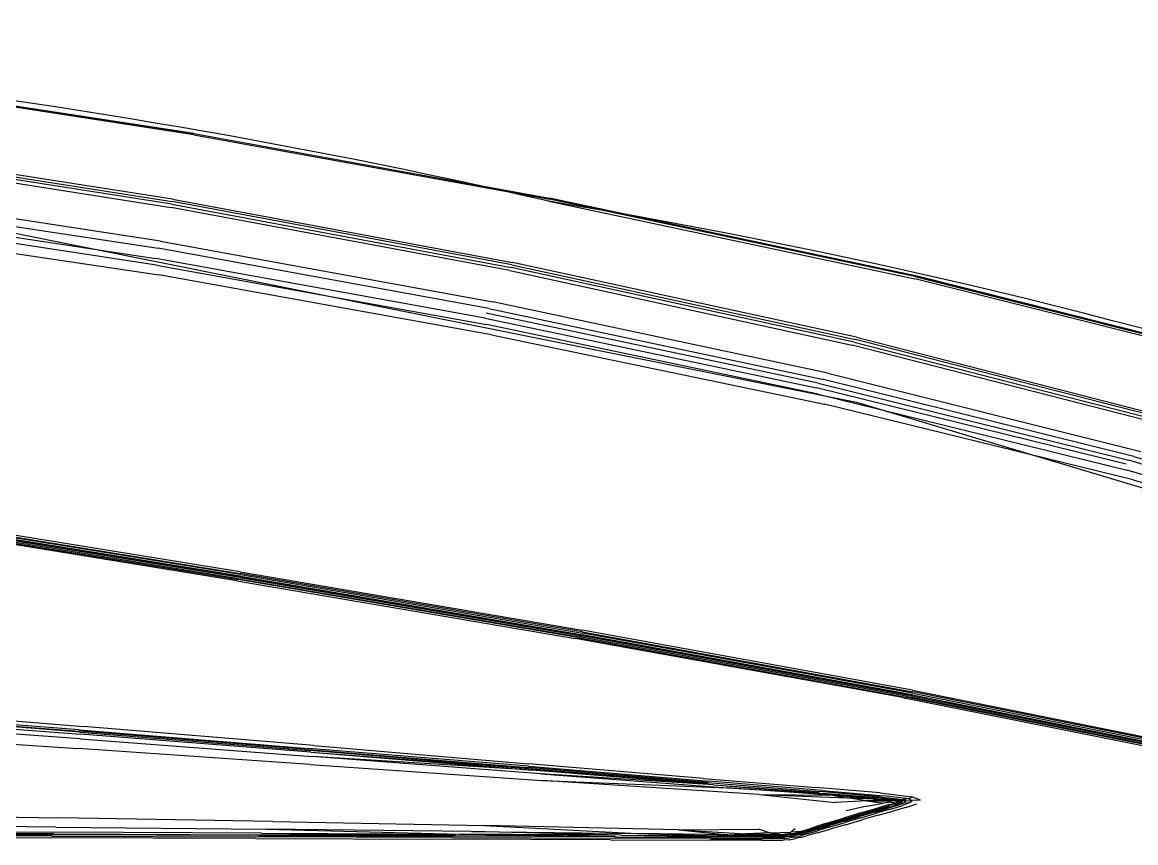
# Model space of a CAD drawing. Extents: x 526875 to 527530, y 3493038 to 3493574.
# Drawn here: x 527138.334 to 527140.675, y 3493325.8 to 3493327.525 of the extents above; entities that cross this region are included whole.
import ezdxf

# ---------------------------------------------------------------- set-up
doc = ezdxf.new("R2010")
doc.units = 0
doc.header["$LTSCALE"] = 2
doc.layers.get('0').update_dxf_attribs({"linetype": 'CONTINUOUS'})
doc.layers.add('L-WATER水景', color=5, linetype='CONTINUOUS')
doc.layers.add('W-_BOLLARD系船栓', color=4, linetype='CONTINUOUS')

# ---------------------------------------------------------------- blocks, each defined once
blk = doc.blocks.new('$matou$00000056')
at = {"color": 0, "linetype": 'Continuous'}
for p, q in [((-4792.5, -403, 0), (-4803.8, -407.2, 0)), ((-4803.4, -403.5, 0), (-4792.1, -399.6, 0)), ((-4792.5, -403, 0), (-4784.1, -400, 0)), ((-4783.6, -396.8, 0), (-4792.1, -399.6, 0)), ((-4783.8, -402.3, 0), (-4792.1, -405.3, 0)), ((-4777.4, -398.1, 0), (-4784.1, -400, 0)), ((-4783.8, -402.3, 0), (-4777.3, -400.4, 0)), ((-4777.2, -401.7, 0), (-4783.7, -403.7, 0)), ((-4783.6, -396.8, 0), (-4776.7, -394.9, 0)), ((-4780.5, -404.4, 0), (-4775, -402.8, 0)), ((-4777.4, -398.1, 0), (-4771.4, -397, 0)), ((-4771.5, -399.3, 0), (-4777.3, -400.4, 0)), ((-4777.2, -401.7, 0), (-4771.7, -400.6, 0)), ((-4771.8, -402.6, 0), (-4776.9, -404.2, 0)), ((-4770.3, -393.8, 0), (-4776.7, -394.9, 0)), ((-4771.8, -402.6, 0), (-4775, -402.8, 0)), ((-4771.8, -402.6, 0), (-4768.5, -401.9, 0)), ((-4771.8, -402.6, 0), (-4763.7, -403.7, 0)), ((-4765.9, -400.2, 0), (-4771.7, -400.6, 0)), ((-4771.7, -401.4, 0), (-4771.7, -400.6, 0)), ((-4771.5, -399.3, 0), (-4765.5, -398.8, 0)), ((-4764.9, -396.6, 0), (-4771.4, -397, 0)), ((-4770.3, -393.8, 0), (-4763.4, -393.6, 0)), ((-4767, -401.4, 0), (-4768.5, -401.9, 0)), ((-4754.3, -403.3, 0), (-4768.5, -401.9, 0)), ((-4767, -401.4, 0), (-4766.3, -400.9, 0)), ((-4767, -401.4, 0), (-4747.7, -402.8, 0)), ((-4765.9, -400.2, 0), (-4766.3, -400.9, 0)), ((-4765.9, -400.2, 0), (-4765.5, -398.8, 0)), ((-4765.9, -400.2, 0), (-4742, -401.5, 0)), ((-4741.3, -400.2, 0), (-4765.5, -398.8, 0)), ((-4764.9, -396.6, 0), (-4740.2, -398, 0)), ((-4738.2, -395.2, 0), (-4763.4, -393.6, 0)), ((-4754.3, -403.3, 0), (-4747.7, -402.8, 0)), ((-4699.6, -407.5, 0), (-4747.7, -402.8, 0)), ((-4720.1, -407.9, 0), (-4747.7, -402.8, 0)), ((-4743.7, -402.3, 0), (-4686.7, -406.7, 0)), ((-4743.7, -402.3, 0), (-4699.6, -407.5, 0)), ((-4682, -405.9, 0), (-4742, -401.5, 0)), ((-4741.3, -400.2, 0), (-4681, -404.6, 0)), ((-4679.5, -402.4, 0), (-4740.2, -398, 0)), ((-4738.2, -395.2, 0), (-4677, -399.7, 0)), ((-4679.5, -402.4, 0), (-4564.8, -411.1, 0)), ((-4562.1, -408.3, 0), (-4677, -399.7, 0)), ((-4836.9, -415.4, 0), (-4856.3, -422.7, 0)), ((-4836.9, -415.4, 0), (-4818.8, -408.9, 0)), ((-4818.9, -412.9, 0), (-4836.6, -419.5, 0)), ((-4836, -421.7, 0), (-4818.5, -415.2, 0)), ((-4819.1, -418.4, 0), (-4802.5, -412.1, 0)), ((-4818.9, -412.9, 0), (-4803.8, -407.2, 0)), ((-4818.9, -416.7, 0), (-4803.5, -410.9, 0)), ((-4803.4, -403.5, 0), (-4818.8, -408.9, 0)), ((-4803.4, -409.5, 0), (-4818.5, -415.2, 0)), ((-4800.2, -412.1, 0), (-4817.5, -418.8, 0)), ((-4813.8, -419, 0), (-4795.8, -411.9, 0)), ((-4792.1, -406.7, 0), (-4803.5, -410.9, 0)), ((-4803.4, -409.5, 0), (-4792.1, -405.3, 0)), ((-4790.7, -407.6, 0), (-4802.5, -412.1, 0)), ((-4800.2, -412.1, 0), (-4788.4, -407.4, 0)), ((-4784.2, -407.1, 0), (-4795.8, -411.9, 0)), ((-4792.1, -406.7, 0), (-4783.7, -403.7, 0)), ((-4780.5, -404.4, 0), (-4788.4, -407.4, 0)), ((-4784.2, -407.1, 0), (-4776.9, -404.2, 0)), ((-4784.2, -407.1, 0), (-4772.6, -407, 0)), ((-4780.5, -404.4, 0), (-4776.9, -404.2, 0)), ((-4778, -412.5, 0), (-4772.6, -407, 0)), ((-4772.1, -404.7, 0), (-4776.9, -404.2, 0)), ((-4747.8, -407.5, 0), (-4772.6, -407, 0)), ((-4772.1, -404.7, 0), (-4763.7, -403.7, 0)), ((-4754.3, -403.3, 0), (-4763.7, -403.7, 0)), ((-4747.8, -407.5, 0), (-4763.7, -403.7, 0)), ((-4754.3, -403.3, 0), (-4720.1, -407.9, 0)), ((-4754.3, -403.3, 0), (-4747.8, -407.5, 0)), ((-4747.8, -407.5, 0), (-4735.6, -414.7, 0)), ((-4747.8, -407.5, 0), (-4720.1, -407.9, 0)), ((-4641.7, -420.1, 0), (-4735.6, -414.7, 0)), ((-4699.6, -407.5, 0), (-4720.1, -407.9, 0)), ((-4641.7, -420.1, 0), (-4720.1, -407.9, 0)), ((-4699.6, -407.5, 0), (-4593.5, -417.4, 0)), ((-4641.7, -420.1, 0), (-4699.6, -407.5, 0)), ((-4574.5, -415.6, 0), (-4686.7, -406.7, 0)), ((-4593.5, -417.4, 0), (-4686.7, -406.7, 0)), ((-4574.5, -415.6, 0), (-4682, -405.9, 0)), ((-4566.6, -413.2, 0), (-4681, -404.6, 0)), ((-4574.5, -415.6, 0), (-4386.4, -430.4, 0)), ((-4574.5, -415.6, 0), (-4400.4, -434.3, 0)), ((-4381.2, -428.5, 0), (-4567.7, -414.5, 0)), ((-4386.4, -430.4, 0), (-4567.7, -414.5, 0)), ((-4566.6, -413.2, 0), (-4380.2, -427.2, 0)), ((-4378.5, -425.1, 0), (-4564.8, -411.1, 0)), ((-4562.1, -408.3, 0), (-4376, -422.3, 0)), ((-4875.5, -429.8, 0), (-4856.3, -422.7, 0)), ((-4855.3, -426.5, 0), (-4873.7, -433.1, 0)), ((-4871.6, -434.9, 0), (-4854.2, -428.5, 0)), ((-4837.7, -426.4, 0), (-4858.1, -434.1, 0)), ((-4857.5, -432.9, 0), (-4838.2, -425.6, 0)), ((-4856.8, -435.5, 0), (-4835.1, -427.2, 0)), ((-4855.3, -426.5, 0), (-4836.6, -419.5, 0)), ((-4854.7, -430.2, 0), (-4836.6, -423.4, 0)), ((-4836, -421.7, 0), (-4854.2, -428.5, 0)), ((-4819.1, -418.4, 0), (-4838.2, -425.6, 0)), ((-4837.7, -426.4, 0), (-4817.5, -418.8, 0)), ((-4818.9, -416.7, 0), (-4836.6, -423.4, 0)), ((-4813.8, -419, 0), (-4835.1, -427.2, 0)), ((-4641.7, -420.1, 0), (-4415.6, -443.6, 0)), ((-4400.4, -434.3, 0), (-4593.5, -417.4, 0)), ((-4415.6, -443.6, 0), (-4593.5, -417.4, 0)), ((-4381.2, -428.5, 0), (-4152.8, -445.7, 0)), ((-4155.1, -448.4, 0), (-4381.2, -428.5, 0)), ((-4151.9, -444.4, 0), (-4380.2, -427.2, 0)), ((-4378.5, -425.1, 0), (-4150.4, -442.2, 0)), ((-4148.4, -439.4, 0), (-4376, -422.3, 0)), ((-4908.1, -440.5, 0), (-4921.2, -446.1, 0)), ((-4908.1, -440.5, 0), (-4892.8, -435.4, 0)), ((-4890.3, -438.9, 0), (-4903.7, -444, 0)), ((-4898.3, -444.9, 0), (-4886.6, -440.4, 0)), ((-4885.6, -441.7, 0), (-4896.1, -445.9, 0)), ((-4875.5, -429.8, 0), (-4892.8, -435.4, 0)), ((-4890.3, -438.9, 0), (-4873.7, -433.1, 0)), ((-4876.1, -440.9, 0), (-4889.1, -445.6, 0)), ((-4887.9, -444.2, 0), (-4874.9, -439.4, 0)), ((-4871.6, -434.9, 0), (-4886.6, -440.4, 0)), ((-4885.6, -441.7, 0), (-4871.7, -436.5, 0)), ((-4876.1, -440.9, 0), (-4858.1, -434.1, 0)), ((-4856.8, -435.5, 0), (-4875.8, -442.5, 0)), ((-4857.5, -432.9, 0), (-4874.9, -439.4, 0)), ((-4854.7, -430.2, 0), (-4871.7, -436.5, 0)), ((-4862.9, -446.5, 0), (-4838.6, -439.5, 0)), ((-4400.4, -434.3, 0), (-4160.9, -454.9, 0)), ((-4155.1, -448.4, 0), (-4386.4, -430.4, 0)), ((-4160.9, -454.9, 0), (-4386.4, -430.4, 0)), ((-4148.4, -439.4, 0), (-3908.7, -457.6, 0)), ((-4925.9, -452.2, 0), (-4915.7, -458.8, 0)), ((-4925.9, -452.2, 0), (-4915.9, -452.3, 0)), ((-4912.7, -448.4, 0), (-4915.9, -452.3, 0)), ((-4908.6, -452.2, 0), (-4915.9, -452.3, 0)), ((-4912, -455.8, 0), (-4915.9, -452.3, 0)), ((-4912.7, -448.4, 0), (-4903.7, -444, 0)), ((-4912.7, -448.4, 0), (-4905.9, -448.8, 0)), ((-4908.6, -452.2, 0), (-4905.9, -448.8, 0)), ((-4908.6, -452.2, 0), (-4905.4, -455.1, 0)), ((-4908.6, -452.2, 0), (-4904.8, -452.2, 0)), ((-4898.3, -444.9, 0), (-4905.9, -448.8, 0)), ((-4902.6, -449.3, 0), (-4905.9, -448.8, 0)), ((-4902.2, -454.6, 0), (-4905.4, -455.1, 0)), ((-4902.6, -449.3, 0), (-4904.8, -452.2, 0)), ((-4902.2, -454.6, 0), (-4904.8, -452.2, 0)), ((-4903.3, -452.2, 0), (-4904.8, -452.2, 0)), ((-4903.3, -452.2, 0), (-4901.6, -449.8, 0)), ((-4903.3, -452.2, 0), (-4901.2, -454.2, 0)), ((-4903.3, -452.2, 0), (-4902.5, -452.2, 0)), ((-4902.6, -449.3, 0), (-4896.1, -445.9, 0)), ((-4902.6, -449.3, 0), (-4901.6, -449.8, 0)), ((-4901.3, -450.3, 0), (-4902.5, -452.2, 0)), ((-4901.8, -452.1, 0), (-4902.5, -452.2, 0)), ((-4901, -453.8, 0), (-4902.5, -452.2, 0)), ((-4902.2, -454.6, 0), (-4901.2, -454.2, 0)), ((-4902.2, -454.6, 0), (-4876.1, -460.7, 0)), ((-4901.8, -452.1, 0), (-4901.3, -450.3, 0)), ((-4901.8, -452.1, 0), (-4901.2, -450.9, 0)), ((-4901.8, -452.1, 0), (-4901, -453.8, 0)), ((-4901.8, -452.1, 0), (-4901, -453.1, 0)), ((-4895.9, -446.8, 0), (-4901.6, -449.8, 0)), ((-4901.3, -450.3, 0), (-4901.6, -449.8, 0)), ((-4901.3, -450.3, 0), (-4901.2, -450.9, 0)), ((-4897.4, -448.8, 0), (-4901.2, -450.9, 0)), ((-4901, -453.1, 0), (-4901.2, -450.9, 0)), ((-4900.3, -452, 0), (-4901.2, -450.9, 0)), ((-4901, -453.8, 0), (-4901.2, -454.2, 0)), ((-4900.3, -452, 0), (-4901, -453.1, 0)), ((-4901, -453.8, 0), (-4901, -453.1, 0)), ((-4885, -456.1, 0), (-4901, -453.1, 0)), ((-4901, -453.8, 0), (-4880.1, -458.2, 0)), ((-4897.4, -448.8, 0), (-4900.3, -452, 0)), ((-4900.3, -452, 0), (-4897, -450, 0)), ((-4900.3, -452, 0), (-4890.4, -453.5, 0)), ((-4898.3, -444.9, 0), (-4896.1, -445.9, 0)), ((-4897.4, -448.8, 0), (-4889.1, -445.6, 0)), ((-4897.4, -448.8, 0), (-4896.7, -447.7, 0)), ((-4897.4, -448.8, 0), (-4897, -450, 0)), ((-4889, -447.1, 0), (-4897, -450, 0)), ((-4891.8, -451.1, 0), (-4897, -450, 0)), ((-4895.9, -446.8, 0), (-4896.7, -447.7, 0)), ((-4895.9, -446.8, 0), (-4896.1, -445.9, 0)), ((-4891.8, -451.1, 0), (-4882.2, -450.1, 0)), ((-4891.8, -451.1, 0), (-4890.4, -453.5, 0)), ((-4885, -456.1, 0), (-4890.4, -453.5, 0)), ((-4863.1, -455.7, 0), (-4890.4, -453.5, 0)), ((-4889, -447.1, 0), (-4875.8, -442.5, 0)), ((-4862.9, -446.5, 0), (-4882.2, -450.1, 0)), ((-4863.1, -455.7, 0), (-4882.2, -450.1, 0)), ((-4168.9, -467.9, 0), (-4415.6, -443.6, 0)), ((-3915.7, -475.6, 0), (-4160.9, -454.9, 0)), ((-4155.1, -448.4, 0), (-3913.7, -467.2, 0)), ((-3912.6, -463.9, 0), (-4152.8, -445.7, 0)), ((-4151.9, -444.4, 0), (-3911.7, -462.6, 0)), ((-3910.5, -460.4, 0), (-4150.4, -442.2, 0)), ((-4912, -455.8, 0), (-4915.7, -458.8, 0)), ((-4879.1, -468.4, 0), (-4915.7, -458.8, 0)), ((-4912, -455.8, 0), (-4905.4, -455.1, 0)), ((-4912, -455.8, 0), (-4883.3, -462.7, 0)), ((-4878.1, -461.6, 0), (-4905.4, -455.1, 0)), ((-4885, -456.1, 0), (-4863.1, -455.7, 0)), ((-4885, -456.1, 0), (-4880.1, -458.2, 0)), ((-4885, -456.1, 0), (-4840.4, -462.4, 0)), ((-4812, -477.1, 0), (-4883.3, -462.7, 0)), ((-4823.1, -468.1, 0), (-4880.1, -458.2, 0)), ((-4840.4, -462.4, 0), (-4880.1, -458.2, 0)), ((-4878.1, -461.6, 0), (-4808.5, -475.5, 0)), ((-4876.8, -459.7, 0), (-4811.9, -472.3, 0)), ((-4876.8, -459.7, 0), (-4823.1, -468.1, 0)), ((-4863.1, -455.7, 0), (-4826.2, -455.3, 0)), ((-4863.1, -455.7, 0), (-4840.4, -462.4, 0)), ((-4823.1, -468.1, 0), (-4840.4, -462.4, 0)), ((-4737.7, -475.2, 0), (-4840.4, -462.4, 0)), ((-4737.7, -475.2, 0), (-4826.2, -455.3, 0)), ((-4823.1, -468.1, 0), (-4700.8, -489.7, 0)), ((-4737.7, -475.2, 0), (-4823.1, -468.1, 0)), ((-4168.9, -467.9, 0), (-3919.6, -491.9, 0)), ((-3691.6, -484.6, 0), (-3913.7, -467.2, 0)), ((-3912.6, -463.9, 0), (-3690.8, -480.8, 0)), ((-3689.9, -479.5, 0), (-3911.7, -462.6, 0)), ((-3910.5, -460.4, 0), (-3688.5, -477.3, 0)), ((-3686.8, -474.5, 0), (-3908.7, -457.6, 0)), ((-4879.1, -468.4, 0), (-4804.2, -483.2, 0)), ((-4812, -477.1, 0), (-4680.2, -502.8, 0)), ((-4684.9, -496.4, 0), (-4811.9, -472.3, 0)), ((-4700.8, -489.7, 0), (-4811.9, -472.3, 0)), ((-4678.3, -500.9, 0), (-4808.5, -475.5, 0)), ((-4684.9, -496.4, 0), (-4807.8, -474.3, 0)), ((-4737.7, -475.2, 0), (-4485.6, -517.8, 0)), ((-3915.7, -475.6, 0), (-3692.5, -494.3, 0)), ((-4673.7, -508.2, 0), (-4804.2, -483.2, 0)), ((-4484.4, -529.4, 0), (-4700.8, -489.7, 0)), ((-4485.6, -517.8, 0), (-4700.8, -489.7, 0)), ((-3693.9, -513.4, 0), (-3919.6, -491.9, 0)), ((-4684.9, -496.4, 0), (-4474.4, -536.8, 0)), ((-4684.9, -496.4, 0), (-4484.4, -529.4, 0)), ((-4470.2, -543.7, 0), (-4680.2, -502.8, 0)), ((-4470, -540, 0), (-4678.6, -499.5, 0)), ((-4678.6, -499.5, 0), (-4474.4, -536.8, 0)), ((-4678.3, -500.9, 0), (-4469.2, -541.6, 0)), ((-4922.3, -637.6, 0), (-5240.1, -518.7, 0)), ((-5239.3, -517.9, 0), (-4921.7, -636.6, 0)), ((-4920.7, -635.9, 0), (-5238.1, -517.3, 0)), ((-4917.1, -634.7, 0), (-5233.8, -516.6, 0)), ((-5230.3, -516.2, 0), (-4914.2, -634.1, 0)), ((-4910.4, -633.3, 0), (-5225.9, -515.8, 0)), ((-4673.7, -508.2, 0), (-4470.4, -548.2, 0)), ((-4215.9, -564.6, 0), (-4485.6, -517.8, 0)), ((-4922.5, -645.6, 0), (-5241.1, -526.1, 0)), ((-5241, -523.4, 0), (-4922.6, -642.7, 0)), ((-4922.7, -640.5, 0), (-5240.8, -521.3, 0)), ((-4484.4, -529.4, 0), (-4218.6, -578.4, 0)), ((-4217, -585.9, 0), (-4474.4, -536.8, 0)), ((-4474.4, -536.8, 0), (-4218.6, -578.4, 0)), ((-4470.2, -543.7, 0), (-4215, -593, 0)), ((-4470, -540, 0), (-4215.5, -589.2, 0)), ((-4217, -585.9, 0), (-4470, -540, 0)), ((-4214.7, -590.8, 0), (-4469.2, -541.6, 0)), ((-4221.2, -597.3, 0), (-4470.4, -548.2, 0)), ((-4215.9, -564.6, 0), (-3946, -611.5, 0)), ((-3948.7, -628, 0), (-4218.6, -578.4, 0)), ((-4221.2, -597.3, 0), (-3953.3, -649.5, 0)), ((-4217, -585.9, 0), (-3949.3, -636.6, 0)), ((-3948.8, -640.2, 0), (-4215.5, -589.2, 0)), ((-3948, -644, 0), (-4215, -593, 0)), ((-4214.7, -590.8, 0), (-3948.1, -641.7, 0)), ((-3703.4, -653, 0), (-3946, -611.5, 0)), ((-4539.9, -768.5, 0), (-4921.7, -636.6, 0)), ((-4920.7, -635.9, 0), (-4539.2, -767.7, 0)), ((-4917.1, -634.7, 0), (-4536.6, -766, 0)), ((-4534.5, -765, 0), (-4914.2, -634.1, 0)), ((-4910.4, -633.3, 0), (-4531.8, -763.6, 0)), ((-3704.2, -682, 0), (-3949.3, -636.6, 0)), ((-3948.7, -628, 0), (-3704.2, -672.2, 0)), ((-4922.7, -640.5, 0), (-4540.5, -772.5, 0)), ((-4540.4, -774.8, 0), (-4922.6, -642.7, 0)), ((-4922.5, -645.6, 0), (-4540.2, -777.7, 0)), ((-4922.3, -637.6, 0), (-4540.3, -769.5, 0)), ((-3703.4, -697.3, 0), (-3953.3, -649.5, 0)), ((-3948.8, -640.2, 0), (-3703.7, -686, 0)), ((-3702.9, -687.5, 0), (-3948.1, -641.7, 0)), ((-3948, -644, 0), (-3702.2, -689.9, 0)), ((-4142.7, -895.4, 0), (-4536.6, -766, 0)), ((-4534.5, -765, 0), (-4141.7, -894, 0)), ((-4140.3, -892.1, 0), (-4531.8, -763.6, 0)), ((-4144.7, -902.6, 0), (-4540.5, -772.5, 0)), ((-4540.4, -774.8, 0), (-4144.6, -904.8, 0)), ((-4144.5, -899.7, 0), (-4540.3, -769.5, 0)), ((-4144.6, -907.5, 0), (-4540.2, -777.7, 0)), ((-4539.9, -768.5, 0), (-4144.3, -898.6, 0)), ((-4143.9, -897.6, 0), (-4539.2, -767.7, 0)), ((-5191.2, -996, 0), (-5490, -840.1, 0)), ((-5486.5, -854.7, 0), (-5184.9, -1013.3, 0)), ((-5491.7, -869.2, 0), (-5187.1, -1030.7, 0)), ((-5193.4, -1036.7, 0), (-5499, -873.9, 0)), ((-4142.7, -895.4, 0), (-3785.6, -1008.1, 0)), ((-3785.7, -1006.3, 0), (-4141.7, -894, 0)), ((-4140.3, -892.1, 0), (-3785.8, -1004, 0)), ((-4144.7, -902.6, 0), (-3785.5, -1015.8, 0)), ((-3785.7, -1017.8, 0), (-4144.6, -904.8, 0)), ((-4144.6, -907.5, 0), (-3785.8, -1020.3, 0)), ((-4144.5, -899.7, 0), (-3785.3, -1012.9, 0)), ((-3785.2, -1011.8, 0), (-4144.3, -898.6, 0)), ((-4143.9, -897.6, 0), (-3785.3, -1010.7, 0)), ((-5191.2, -996, 0), (-4835.4, -1153.1, 0)), ((-4828.6, -1171.3, 0), (-5184.9, -1013.3, 0)), ((-5183.9, -1023.9, 0), (-4826.9, -1182.7, 0)), ((-5193.4, -1036.7, 0), (-4834.1, -1197.5, 0)), ((-4829.1, -1190.4, 0), (-5187.1, -1030.7, 0)), ((-4840.7, -1207.2, 0), (-5201.8, -1044.8, 0)), ((-4873.3, -1259.6, 0), (-5243.6, -1089.1, 0)), ((-5240.2, -1084.5, 0), (-4870.8, -1254.4, 0)), ((-4876.2, -1267.8, 0), (-5247.9, -1096.5, 0)), ((-5246, -1092.9, 0), (-4875, -1263.9, 0)), ((-4450.8, -1302.1, 0), (-4835.4, -1153.1, 0)), ((-5352.5, -1182.5, 0), (-4947.3, -1365.5, 0)), ((-4828.6, -1171.3, 0), (-4445.5, -1320.1, 0)), ((-4444, -1331.8, 0), (-4826.9, -1182.7, 0)), ((-5357.4, -1185.2, 0), (-4949.7, -1369.8, 0)), ((-5357.4, -1185.2, 0), (-4950.2, -1369.8, 0)), ((-4949.1, -1368.7, 0), (-5355.8, -1184.8, 0)), ((-4829.1, -1190.4, 0), (-4445.5, -1340.1, 0)), ((-4840.7, -1207.2, 0), (-4453.9, -1359.3, 0)), ((-4449.1, -1348.2, 0), (-4834.1, -1197.5, 0)), ((-4873.3, -1259.6, 0), (-4477.1, -1418.2, 0)), ((-4475.5, -1412.7, 0), (-4870.8, -1254.4, 0)), ((-4876.2, -1267.8, 0), (-4478.9, -1426.9, 0)), ((-4478.2, -1422.8, 0), (-4875, -1263.9, 0)), ((-4450.8, -1302.1, 0), (-4065.9, -1434, 0)), ((-4063.7, -1451.4, 0), (-4445.5, -1320.1, 0)), ((-4444, -1331.8, 0), (-4063.3, -1462.9, 0)), ((-4449.1, -1348.2, 0), (-4066.5, -1480.6, 0)), ((-4069.6, -1492.8, 0), (-4453.9, -1359.3, 0)), ((-4950.2, -1369.8, 0), (-4525.8, -1536.4, 0)), ((-4525.7, -1536, 0), (-4949.7, -1369.8, 0)), ((-4949.1, -1368.7, 0), (-4525.5, -1534.5, 0)), ((-4524.6, -1531, 0), (-4947.3, -1365.5, 0)), ((-4475.5, -1412.7, 0), (-4083.7, -1551, 0)), ((-4085.7, -1565.5, 0), (-4478.9, -1426.9, 0)), ((-4478.2, -1422.8, 0), (-4085.4, -1561.5, 0)), ((-4084.7, -1556.8, 0), (-4477.1, -1418.2, 0)), ((-3709.2, -1539.6, 0), (-4065.9, -1434, 0)), ((-4063.7, -1451.4, 0), (-3711.2, -1556.6, 0)), ((-3712.5, -1568.1, 0), (-4063.3, -1462.9, 0)), ((-3714.5, -1586.6, 0), (-4066.5, -1480.6, 0)), ((-4069.6, -1492.8, 0), (-3716.4, -1599.6, 0)), ((-4114.3, -1678.5, 0), (-4525.8, -1536.4, 0)), ((-4525.7, -1536, 0), (-4114.2, -1677.9, 0)), ((-4114.1, -1676.4, 0), (-4525.5, -1534.5, 0)), ((-4084.7, -1556.8, 0), (-3725.8, -1667, 0)), ((-3725.2, -1661.1, 0), (-4083.7, -1551, 0)), ((-4085.7, -1565.5, 0), (-3726.3, -1675.6, 0)), ((-3726.1, -1671.7, 0), (-4085.4, -1561.5, 0)), ((-4114.1, -1676.4, 0), (-3744.1, -1788.2, 0)), ((-4114.3, -1678.5, 0), (-3744.3, -1790.3, 0)), ((-3744.2, -1789.7, 0), (-4114.2, -1677.9, 0))]:
    blk.add_line(p, q, dxfattribs=at)
at = {"layer": 'W-_BOLLARD系船栓', "elevation": 0}
blk.add_lwpolyline([(-6727, -15.1, 0.047361), (-6712.2, -120.4, 0.071059), (-6549.7, -364.2, 0.106743), (-4524.6, -1531, 0.083644), (-2645.5, -1972.5, -0.010282), (5565.9, -2012.7, -0.041262), (6105.1, -1863.2, 0.304271), (6623.1, -1179.8, 0.082265), (6714.7, -654.3), (6727, 59.7), (6714.7, 773.7, 0.082265), (6623.1, 1299.2, 0.256696), (6105.1, 1839.6, 0.028009), (5545.4, 1985.1, 0.02503), (-2645.5, 1949, 0.085737), (-4525.7, 1505.9, 0.098082), (-6474.2, 408.5, 0.055987), (-6646.5, 216.4, 0.167612), (-6727, -15.1)], format="xyb", dxfattribs=at)
at = {"layer": 'W-_BOLLARD系船栓'}
blk.add_polyline3d([(5088.8, -1650.5, 0), (-2711.5, -1650.5, 0), (-2777.7, -1716.7, 0), (-3888.8, -1523.1, 0), (-4872.8, -1154.3, 0), (-5607.3, -767.5, 0), (-6268.5, -180.6, 0), (-6288.7, -6.3, 0), (-6288.7, -6.3, 0), (-6008.4, 521.3, 0), (-5510.5, 847.1, 0), (-4700.5, 1239.2, 0), (-3649.3, 1581.8, 0), (-2775.2, 1713.1, 0), (-2711.7, 1595.4, 0), (-581, 1668.7, 0)], dxfattribs=at)

msp = doc.modelspace()

# ---------------------------------------------------------------- block references
at = {"layer": 'L-WATER水景', "color": 8, "lineweight": 0, "xscale": 0.0018, "yscale": 0.0012, "zscale": 0.001291236534000011, "rotation": 182.6690366972091}
msp.add_blockref('$matou$00000056', (527131.3911, 3493324.9344), dxfattribs=at)

doc.saveas('drawing.dxf')
